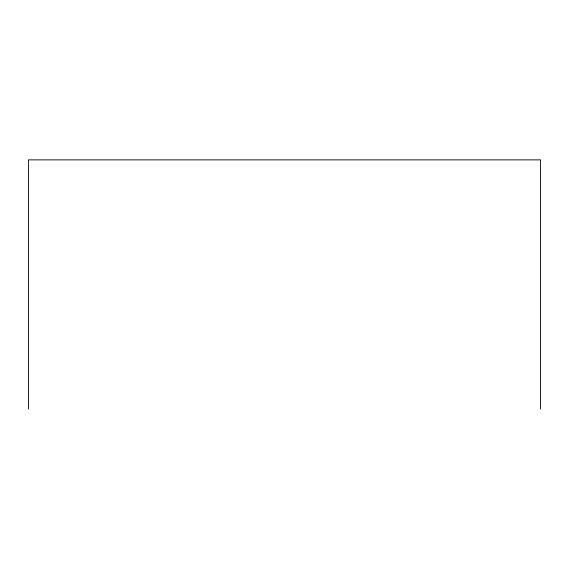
<?xml version="1.0" encoding="UTF-8"?>
<svg xmlns="http://www.w3.org/2000/svg" width="569" height="569" viewBox="0 0 569 569"><rect width="100%" height="100%" fill="white"/><g stroke="black" fill="none" stroke-linecap="round" stroke-linejoin="round"><path stroke-width="0.85" d="M540.55 409.125L540.55 159.875L28.45 159.875L28.45 409.125"/></g></svg>
